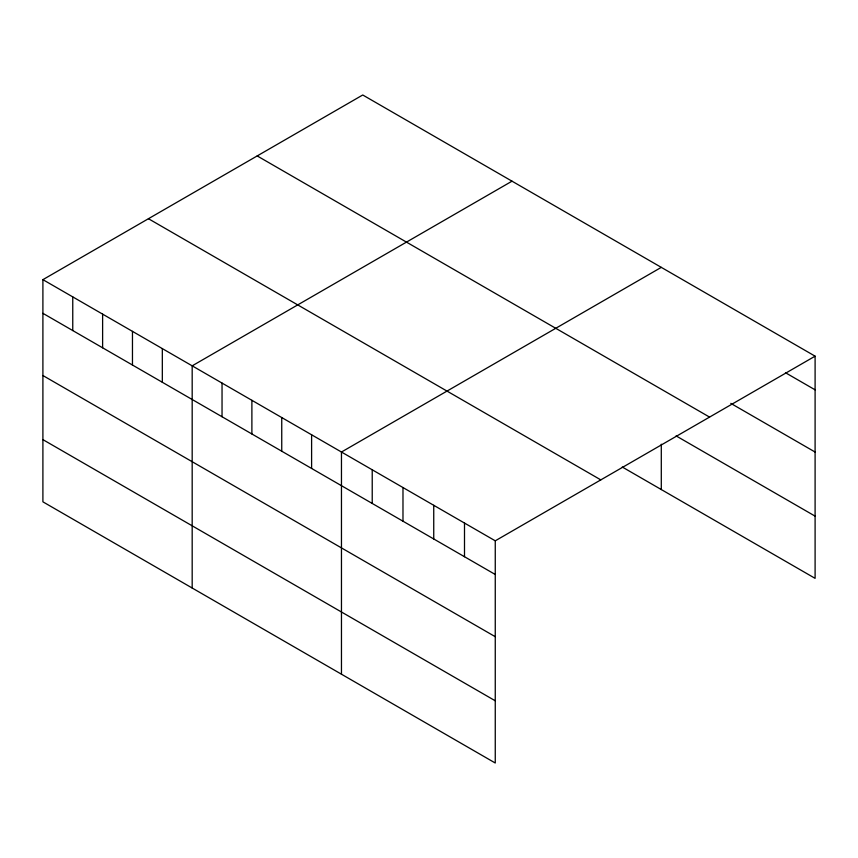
<?xml version="1.0" encoding="UTF-8"?>
<svg xmlns="http://www.w3.org/2000/svg" width="858" height="858" viewBox="0 0 858 858"><rect width="100%" height="100%" fill="white"/><g stroke="black" fill="none" stroke-linecap="round" stroke-linejoin="round"><path stroke-width="1.29" d="M42.9 279.654L495.259 540.819L495.259 763.009L42.9 501.833L42.9 279.654L362.741 94.991L815.1 356.167L815.1 578.346L622.254 467.009M512.022 181.177L192.181 365.84L192.181 588.02M661.293 267.364L341.463 452.027L341.463 674.206M495.259 540.819L815.1 356.167M785.478 372.726L815.1 389.832M730.791 403.367L815.1 452.037M257.196 155.931L709.555 417.095M676.104 435.896L815.1 516.141M148.445 218.715L600.804 479.879M42.9 313.32L495.259 574.485M42.9 375.525L495.259 636.7M42.9 439.628L495.259 700.793M661.293 444.187L661.293 489.553M464.5 523.058L464.5 556.724M433.74 505.298L433.74 538.963M402.981 487.537L402.981 521.203M372.222 469.776L372.222 503.442M311.604 434.781L311.604 468.447M281.746 417.546L281.746 451.211M251.887 400.311L251.887 433.976M222.04 383.076L222.04 416.741M162.323 348.595L162.323 382.26M132.464 331.36L132.464 365.025M102.617 314.125L102.617 347.79M72.758 296.889L72.758 330.555"/></g></svg>
